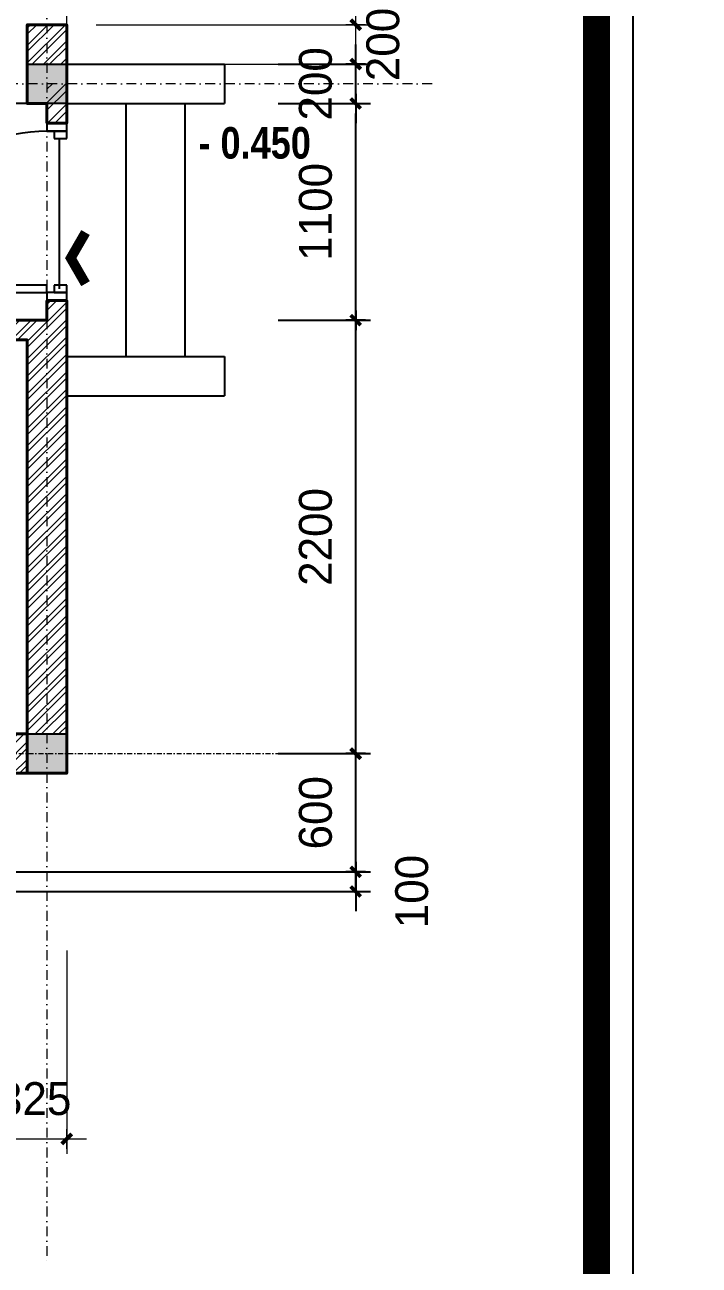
# Model space of a CAD drawing. Header units: millimetres. Extents: x 615730 to 2792744, y 139412 to 597571.
# Drawn here: x 739390 to 742812, y 264875 to 271172 of the extents above; entities that cross this region are included whole.
import ezdxf

# ---------------------------------------------------------------- set-up
doc = ezdxf.new("R2010")
doc.units = ezdxf.units.MM
doc.header["$MEASUREMENT"] = 0
doc.header["$PDMODE"] = 34
doc.linetypes.add('DASHDOT', pattern=[1, 0.5, -0.25, 0, -0.25])
doc.layers.get('0').update_dxf_attribs({"lineweight": 5})
for name, color, linetype in [('DOORS', 1, 'Continuous'), ('H', 252, 'Continuous'), ('NET MANH', 252, 'Continuous'), ('NET2', 5, 'Continuous'), ('SWING', 7, 'Continuous'), ('VL', 155, 'Continuous')]:
    doc.layers.add(name, color=color, linetype=linetype)
for name, color, linetype, lineweight in [('HATCH', 42, 'Continuous', 5), ('NETNGOAITUONG', 1, 'Continuous', 40), ('NTHAY1', 61, 'Continuous', 25), ('thay', 7, 'Continuous', 15), ('TIM TRUC', 149, 'DASHDOT', 9), ('VLIEU', 250, 'Continuous', 9)]:
    doc.layers.add(name, color=color, linetype=linetype, lineweight=lineweight)
doc.styles.get("Standard").update_dxf_attribs({"font": ''})
doc.styles.add('VNI-AVO', font='vni-roms.shx')
doc.styles.get('Standard').set_extended_font_data('VNI-Avo')
doc.dimstyles.new('1-50b', dxfattribs={"dimtxt": 167, "dimasz": 50, "dimexe": 75, "dimexo": 150, "dimgap": 120, "dimtad": 1, "dimdec": 0, "dimzin": 12, "dimtxsty": 'VNI-AVO', "dimblk": ']', "dimcen": 0, "dimdle": 50, "dimclrd": 252, "dimclre": 252, "dimclrt": 2, "dimadec": 0, "dimazin": 0, "dimtfac": 1, "dimtdec": 0, "dimtix": 1, "dimtmove": 2, "dimatfit": 0, "dimldrblk": 'OPEN90', "dimfxl": 1, "dimlwd": -1, "dimlwe": -1, "dimarcsym": 0})
pattern_1 = [(45, (54927.36, -22939.37), (-44.194174, 44.194174), []), (45, (54927.36, -22908.12), (-44.194174, 44.194174), [])]

# ---------------------------------------------------------------- blocks, each defined once
blk = doc.blocks.new('08PDRR02')
at = {"color": 0, "linetype": 'ByBlock'}
for p, q in [((1, 0), (0, 0)), ((0, 0), (0, -1)), ((1, -1), (1, 0)), ((0, -1), (1, -1))]:
    blk.add_line(p, q, dxfattribs=at)
blk = doc.blocks.new('08PDNB02')
at = {"color": 0, "linetype": 'ByBlock'}
for p, q in [((1.25, -0.55), (1.25, 2.75)), ((1.25, 2.75), (1.54, 2.75)), ((1.54, 2.75), (1.69, 2.59)), ((0, -1.62), (0, 1.62)), ((0, 1.62), (0.25, 1.62)), ((0.25, -1.62), (0.25, 1.62)), ((0.25, 0.38), (1.25, 0.38)), ((1.69, 2.59), (1.95, -0.13)), ((0.25, -1.62), (0, -1.62)), ((1.25, -0.38), (0.25, -0.38)), ((1.95, -0.55), (1.25, -0.55)), ((1.95, -0.13), (1.95, -0.55))]:
    blk.add_line(p, q, dxfattribs=at)
blk = doc.blocks.new('*U45')
at = {"layer": 'DOORS', "color": 0, "linetype": 'Continuous', "ltscale": 200}
for p, q in [((0, 15), (0, 55)), ((900, 15), (900, 55)), ((0, -25), (0, -55)), ((900, -25), (900, -55))]:
    blk.add_line(p, q, dxfattribs=at)
at = {"layer": 'SWING', "color": 1, "linetype": 'Continuous', "ltscale": 200}
blk.add_arc((0, 55), 900, 0, 90, dxfattribs=at)
at = {"layer": 'DOORS', "color": 8, "linetype": 'Continuous', "ltscale": 200, "xscale": 25.4, "yscale": 25.4, "zscale": 25.4, "rotation": 180}
blk.add_blockref('08PDNB02', (0, 895), dxfattribs=at)
at = {"layer": 'DOORS', "color": 0, "linetype": 'Continuous', "ltscale": 200, "xscale": 900, "yscale": 39.99999999999999, "rotation": 90}
blk.add_blockref('08PDRR02', (0, 55), dxfattribs=at)
at = {"layer": 'DOORS', "color": 8, "linetype": 'Continuous', "ltscale": 200, "xscale": 25.4, "yscale": -25.4, "zscale": 25.4}
blk.add_blockref('08PDNB02', (40, 895), dxfattribs=at)
at = {"layer": 'DOORS', "color": 0, "linetype": 'Continuous', "ltscale": 200, "xscale": 45, "yscale": 110}
for p in [(-45, 55), (900, 55)]:
    blk.add_blockref('08PDRR02', p, dxfattribs=at)
at = {"layer": 'DOORS', "color": 1, "linetype": 'Continuous', "ltscale": 200, "xscale": 39.99999999999999, "yscale": 69.99999999999999}
for p in [(0, 15), (860, 15)]:
    blk.add_blockref('08PDRR02', p, dxfattribs=at)
blk = doc.blocks.new(']')
for p, q in [((1, 0), (-1, 0)), ((0, 1), (0, -1))]:
    blk.add_line(p, q)
at = {"color": 9, "const_width": 0.4}
blk.add_lwpolyline([(-0.51, -0.51), (0.51, 0.51)], dxfattribs=at)
blk = doc.blocks.new('*D1486')
at = {"layer": 'DEFPOINTS', "color": 0, "ltscale": 10, "transparency": 16777216}
for p in [(740525.5, 266872.2), (741068.9, 266872.2), (740525.5, 266772.2)]:
    blk.add_point(p, dxfattribs=at)
at = {"layer": 'VL', "color": 252, "ltscale": 10, "transparency": 16777216}
for p, q in [((741068.9, 266922.2), (741068.9, 266972.2)), ((740675.5, 266872.2), (741143.9, 266872.2)), ((741068.9, 266772.2), (741068.9, 266872.2)), ((740675.5, 266772.2), (741143.9, 266772.2)), ((741068.9, 266722.2), (741068.9, 266672.2))]:
    blk.add_line(p, q, dxfattribs=at)
at = {"layer": 'VL', "color": 252, "ltscale": 10, "transparency": 16777216, "xscale": 50, "yscale": 50, "zscale": 50}
for p, rotation in [((741068.9, 266872.2), 270), ((741068.9, 266772.2), 90)]:
    blk.add_blockref(']', p, dxfattribs=dict(at, rotation=rotation))
at = {"layer": 'VL', "color": 2, "ltscale": 10, "transparency": 16777216, "insert": (741353.9, 266772.2), "char_height": 167, "attachment_point": 5, "rotation": 90, "style": 'VNI-AVO'}
blk.add_mtext('100', dxfattribs=at)
blk = doc.blocks.new('_Open90')
at = {"color": 0, "linetype": 'ByBlock', "lineweight": -2}
for p, q in [((0, 0), (-1, 0)), ((-0.5, 0.5), (0, 0)), ((0, 0), (-0.5, -0.5))]:
    blk.add_line(p, q, dxfattribs=at)
blk = doc.blocks.new('*D1487')
at = {"layer": 'DEFPOINTS', "color": 0, "ltscale": 10, "transparency": 16777216}
for p in [(740525.5, 267472.2), (741068.9, 267472.2), (740525.5, 266872.2)]:
    blk.add_point(p, dxfattribs=at)
at = {"layer": 'VL', "color": 252, "ltscale": 10, "transparency": 16777216}
for p, q in [((741068.9, 267522.2), (741068.9, 267572.2)), ((740675.5, 267472.2), (741143.9, 267472.2)), ((741068.9, 266872.2), (741068.9, 267472.2)), ((740675.5, 266872.2), (741143.9, 266872.2)), ((741068.9, 266822.2), (741068.9, 266772.2))]:
    blk.add_line(p, q, dxfattribs=at)
at = {"layer": 'VL', "color": 252, "ltscale": 10, "transparency": 16777216, "xscale": 50, "yscale": 50, "zscale": 50}
for p, rotation in [((741068.9, 267472.2), 270), ((741068.9, 266872.2), 90)]:
    blk.add_blockref(']', p, dxfattribs=dict(at, rotation=rotation))
at = {"layer": 'VL', "color": 2, "ltscale": 10, "transparency": 16777216, "insert": (740865.4, 267172.2), "char_height": 167, "attachment_point": 5, "rotation": 90, "style": 'VNI-AVO'}
blk.add_mtext('600', dxfattribs=at)
blk = doc.blocks.new('*D1488')
at = {"layer": 'DEFPOINTS', "color": 0, "ltscale": 10, "transparency": 16777216}
for p in [(740525.5, 269672.2), (741068.9, 269672.2), (740525.5, 267472.2)]:
    blk.add_point(p, dxfattribs=at)
at = {"layer": 'VL', "color": 252, "ltscale": 10, "transparency": 16777216}
for p, q in [((740675.5, 269672.2), (741143.9, 269672.2)), ((741068.9, 267522.2), (741068.9, 269622.2)), ((740675.5, 267472.2), (741143.9, 267472.2))]:
    blk.add_line(p, q, dxfattribs=at)
at = {"layer": 'VL', "color": 252, "ltscale": 10, "transparency": 16777216, "xscale": 50, "yscale": 50, "zscale": 50}
for p, rotation in [((741068.9, 269672.2), 90), ((741068.9, 267472.2), 270)]:
    blk.add_blockref(']', p, dxfattribs=dict(at, rotation=rotation))
at = {"layer": 'VL', "color": 2, "ltscale": 10, "transparency": 16777216, "insert": (740865.4, 268572.2), "char_height": 167, "attachment_point": 5, "rotation": 90, "style": 'VNI-AVO'}
blk.add_mtext('2200', dxfattribs=at)
blk = doc.blocks.new('*D1489')
at = {"layer": 'DEFPOINTS', "color": 0, "ltscale": 10, "transparency": 16777216}
for p in [(740525.5, 270772.2), (741068.9, 270772.2), (740525.5, 269672.2)]:
    blk.add_point(p, dxfattribs=at)
at = {"layer": 'VL', "color": 252, "ltscale": 10, "transparency": 16777216}
for p, q in [((740675.5, 270772.2), (741143.9, 270772.2)), ((741068.9, 269722.2), (741068.9, 270722.2)), ((740675.5, 269672.2), (741143.9, 269672.2))]:
    blk.add_line(p, q, dxfattribs=at)
at = {"layer": 'VL', "color": 252, "ltscale": 10, "transparency": 16777216, "xscale": 50, "yscale": 50, "zscale": 50}
for p, rotation in [((741068.9, 270772.2), 90), ((741068.9, 269672.2), 270)]:
    blk.add_blockref(']', p, dxfattribs=dict(at, rotation=rotation))
at = {"layer": 'VL', "color": 2, "ltscale": 10, "transparency": 16777216, "insert": (740865.4, 270222.2), "char_height": 167, "attachment_point": 5, "rotation": 90, "style": 'VNI-AVO'}
blk.add_mtext('1100', dxfattribs=at)
blk = doc.blocks.new('*D1490')
at = {"layer": 'DEFPOINTS', "color": 0, "ltscale": 10, "transparency": 16777216}
for p in [(740525.5, 270972.2), (741068.9, 270972.2), (740525.5, 270772.2)]:
    blk.add_point(p, dxfattribs=at)
at = {"layer": 'VL', "color": 252, "ltscale": 10, "transparency": 16777216}
for p, q in [((741068.9, 271022.2), (741068.9, 271072.2)), ((740675.5, 270972.2), (741143.9, 270972.2)), ((741068.9, 270772.2), (741068.9, 270972.2)), ((740675.5, 270772.2), (741143.9, 270772.2)), ((741068.9, 270722.2), (741068.9, 270672.2))]:
    blk.add_line(p, q, dxfattribs=at)
at = {"layer": 'VL', "color": 252, "ltscale": 10, "transparency": 16777216, "xscale": 50, "yscale": 50, "zscale": 50}
for p, rotation in [((741068.9, 270972.2), 270), ((741068.9, 270772.2), 90)]:
    blk.add_blockref(']', p, dxfattribs=dict(at, rotation=rotation))
at = {"layer": 'VL', "color": 2, "ltscale": 10, "transparency": 16777216, "insert": (740865.4, 270872.2), "char_height": 167, "attachment_point": 5, "rotation": 90, "style": 'VNI-AVO'}
blk.add_mtext('200', dxfattribs=at)
blk = doc.blocks.new('*D1463')
at = {"layer": 'DEFPOINTS', "color": 0, "ltscale": 10, "transparency": 16777216}
for p in [(739277.3, 266622.2), (739602.3, 266622.2), (739602.3, 265516.4)]:
    blk.add_point(p, dxfattribs=at)
at = {"layer": 'VLIEU', "color": 252, "ltscale": 10, "transparency": 16777216}
for p, q in [((739277.3, 266472.2), (739277.3, 265441.4)), ((739602.3, 266472.2), (739602.3, 265441.4)), ((739227.3, 265516.4), (739177.3, 265516.4)), ((739277.3, 265516.4), (739602.3, 265516.4)), ((739652.3, 265516.4), (739702.3, 265516.4))]:
    blk.add_line(p, q, dxfattribs=at)
at = {"layer": 'VLIEU', "color": 252, "ltscale": 10, "transparency": 16777216, "xscale": 50, "yscale": 50, "zscale": 50}
blk.add_blockref(']', (739277.3, 265516.4), dxfattribs=at)
at = {"layer": 'VLIEU', "color": 252, "ltscale": 10, "transparency": 16777216, "xscale": 50, "yscale": 50, "zscale": 50, "rotation": 180}
blk.add_blockref(']', (739602.3, 265516.4), dxfattribs=at)
at = {"layer": 'VLIEU', "color": 2, "ltscale": 10, "transparency": 16777216, "insert": (739439.8, 265719.9), "char_height": 167, "attachment_point": 5, "style": 'VNI-AVO'}
blk.add_mtext('325', dxfattribs=at)
blk = doc.blocks.new('*D1464')
at = {"layer": 'DEFPOINTS', "color": 0, "ltscale": 10, "transparency": 16777216}
for p in [(739602.3, 271171.9), (741068.9, 271171.9), (739602.3, 270972.2)]:
    blk.add_point(p, dxfattribs=at)
at = {"layer": 'VLIEU', "color": 252, "ltscale": 10, "transparency": 16777216}
for p, q in [((741068.9, 271221.9), (741068.9, 271271.9)), ((739752.3, 271171.9), (741143.9, 271171.9)), ((741068.9, 270972.2), (741068.9, 271171.9)), ((739752.3, 270972.2), (741143.9, 270972.2)), ((741068.9, 270922.2), (741068.9, 270872.2))]:
    blk.add_line(p, q, dxfattribs=at)
at = {"layer": 'VLIEU', "color": 252, "ltscale": 10, "transparency": 16777216, "xscale": 50, "yscale": 50, "zscale": 50}
for p, rotation in [((741068.9, 271171.9), 270), ((741068.9, 270972.2), 90)]:
    blk.add_blockref(']', p, dxfattribs=dict(at, rotation=rotation))
at = {"layer": 'VLIEU', "color": 2, "ltscale": 10, "transparency": 16777216, "insert": (741207.5, 271072), "char_height": 167, "attachment_point": 5, "rotation": 90, "style": 'VNI-AVO'}
blk.add_mtext('200', dxfattribs=at)
blk = doc.blocks.new('*D1465')
at = {"layer": 'DEFPOINTS', "color": 0, "ltscale": 10, "transparency": 16777216}
for p in [(739602.3, 271871.9), (741068.9, 271871.9), (739602.3, 271171.9)]:
    blk.add_point(p, dxfattribs=at)
at = {"layer": 'VLIEU', "color": 252, "ltscale": 10, "transparency": 16777216}
for p, q in [((739752.3, 271871.9), (741143.9, 271871.9)), ((741068.9, 271221.9), (741068.9, 271821.9)), ((739752.3, 271171.9), (741143.9, 271171.9))]:
    blk.add_line(p, q, dxfattribs=at)
at = {"layer": 'VLIEU', "color": 252, "ltscale": 10, "transparency": 16777216, "xscale": 50, "yscale": 50, "zscale": 50}
for p, rotation in [((741068.9, 271871.9), 90), ((741068.9, 271171.9), 270)]:
    blk.add_blockref(']', p, dxfattribs=dict(at, rotation=rotation))
at = {"layer": 'VLIEU', "color": 2, "ltscale": 10, "transparency": 16777216, "insert": (740865.4, 271521.9), "char_height": 167, "attachment_point": 5, "rotation": 90, "style": 'VNI-AVO'}
blk.add_mtext('700', dxfattribs=at)

msp = doc.modelspace()

# ---------------------------------------------------------------- hatches: boundary and pattern name
at = {"layer": 'VLIEU', "ltscale": 10}
h = msp.add_hatch(dxfattribs=at)
h.set_pattern_fill('STEEL', color=256, scale=500, style=0)
h.set_pattern_definition(pattern_1)
h.paths.add_polyline_path([(739602.3, 271171.9), (739502.3, 271171.9), (739502.3, 270972.2), (739602.3, 270972.2)])
h.paths.add_polyline_path([(739502.3, 271171.9), (739402.3, 271171.9), (739402.3, 270972.2), (739502.3, 270972.2)])
h = msp.add_hatch(dxfattribs=at)
h.set_pattern_fill('STEEL', color=256, scale=600, style=0)
h.set_pattern_definition([(45, (143344.96, 23220.4), (-53.033009, 53.033009), []), (45, (143344.96, 23257.9), (-53.033009, 53.033009), [])])
h.paths.add_polyline_path([(739602.3, 270872.2), (739502.3, 270872.2), (739502.3, 270672.2), (739602.3, 270672.2)])
h = msp.add_hatch(dxfattribs=at)
h.set_pattern_fill('STEEL', color=256, scale=500, style=0)
h.set_pattern_definition(pattern_1)
h.paths.add_polyline_path([(738402.3, 268873.2), (738402.3, 269572.2), (738502.3, 269572.2), (738502.3, 269672.2), (738302.3, 269672.2), (738202.3, 269672.2), (738202.3, 269572.2), (738302.3, 269572.2), (738302.3, 267572.2), (738027.3, 267572.2), (738027.3, 267472.2), (738677.3, 267472.2), (738677.3, 267572.2), (738402.3, 267572.2), (738402.3, 268416.8), (738401.9, 268416.8), (738401.9, 268481.5), (738402.3, 268481.5), (738402.3, 268525.1), (738401.9, 268525.1), (738401.9, 268558.6), (738390.9, 268558.6), (738390.9, 268578.7), (738401.9, 268578.7), (738401.9, 268612.2), (738402.3, 268612.2), (738402.3, 268675.1), (738401.9, 268675.1), (738401.9, 268708.6), (738390.9, 268708.6), (738390.9, 268728.7), (738401.9, 268728.7), (738401.9, 268762.2), (738402.3, 268762.2)])
h.paths.add_polyline_path([(739602.3, 269772.2), (739502.3, 269772.2), (739502.3, 269672.2), (739282.3, 269672.2), (739282.3, 269572.2), (739402.3, 269572.2), (739402.3, 267572.2), (739602.3, 267572.2)])
h = msp.add_hatch(dxfattribs=at)
h.set_pattern_fill('STEEL', color=256, scale=500, style=0)
h.set_pattern_definition(pattern_1)
h.paths.add_polyline_path([(739402.3, 267572.2), (739277.3, 267572.2), (739277.3, 267372.2), (739402.3, 267372.2)])

# ---------------------------------------------------------------- linework, layer by layer
at = {"layer": 'H', "const_width": 138.2}
msp.add_lwpolyline([(715287.7, 262181.3), (742290.6, 262181.3), (742290.6, 281166.2), (715287.7, 281166.2)], close=True, dxfattribs=at)
at = {"layer": 'HATCH'}
msp.add_line((739602.3, 271171.9), (739602.3, 271871.9), dxfattribs=at)
at = {"layer": 'NET MANH'}
for points in [[(739402.3, 270972.2), (739602.3, 270972.2), (739602.3, 270772.2), (739402.3, 270772.2)], [(739402.3, 267572.2), (739602.3, 267572.2), (739602.3, 267372.2), (739402.3, 267372.2)]]:
    msp.add_lwpolyline(points, close=True, dxfattribs=at)
for points in [[(739402.3, 270772.2), (739602.3, 270772.2), (739402.3, 270972.2), (739602.3, 270972.2)], [(739402.3, 267372.2), (739602.3, 267372.2), (739402.3, 267572.2), (739602.3, 267572.2)]]:
    msp.add_solid(points, dxfattribs=at)
at = {"layer": 'NET2', "ltscale": 10}
msp.add_lwpolyline([(742474.9, 281350.5), (742474.9, 261086.5), (771134, 261086.5), (771134, 281350.5)], close=True, dxfattribs=at)
at = {"layer": 'NETNGOAITUONG'}
for p, q in [((739402.3, 270972.2), (739402.3, 270772.2)), ((739402.3, 267572.2), (739402.3, 267372.2))]:
    msp.add_line(p, q, dxfattribs=at)
for points in [[(739502.3, 270672.2), (739602.3, 270672.2), (739602.3, 270972.2), (739602.3, 270972.2), (739602.3, 271171.9), (739402.3, 271171.9), (739402.3, 270772.2), (739502.3, 270772.2), (739502.3, 270672.2)], [(739502.3, 269772.2), (739602.3, 269772.2), (739602.3, 267372.2), (739277.3, 267372.2), (739277.3, 267572.2), (739402.3, 267572.2), (739402.3, 269572.2), (739282.3, 269572.2), (739282.3, 269672.2), (739502.3, 269672.2), (739502.3, 269772.2)]]:
    msp.add_lwpolyline(points, dxfattribs=at)
at = {"layer": 'thay', "linetype": 'Continuous'}
msp.add_lwpolyline([(715103.4, 261996.9), (742474.9, 261996.9), (742474.9, 281350.5), (715103.4, 281350.5)], close=True, dxfattribs=at)
at = {"layer": 'TIM TRUC', "ltscale": 100}
for p, q in [((739502.3, 279386.8), (739502.3, 264875.4)), ((741456.5, 270872.2), (728702.4, 270872.2))]:
    msp.add_line(p, q, dxfattribs=at)
at = {"layer": 'TIM TRUC', "ltscale": 50}
msp.add_line((736102.3, 267472.2), (741057.2, 267472.2), dxfattribs=at)
at = {"layer": 'VL', "ltscale": 10}
for p, q in [((739602.3, 270972.2), (740402.3, 270972.2)), ((740402.3, 270972.2), (740402.3, 270772.2)), ((739402.3, 270772.2), (737501.8, 270772.2)), ((739602.3, 270772.2), (740402.3, 270772.2)), ((739902.3, 270772.2), (739902.3, 269487.9)), ((740202.3, 270772.2), (740202.3, 269487.9)), ((739565.9, 269831.3), (739565.9, 270594.9)), ((739602.3, 269487.9), (740402.3, 269487.9)), ((740402.3, 269487.9), (740402.3, 269287.9)), ((739602.3, 269287.9), (740402.3, 269287.9)), ((732802.4, 266872.2), (740693.2, 266872.2)), ((732802.4, 266772.2), (740688.8, 266772.2))]:
    msp.add_line(p, q, dxfattribs=at)
at = {"layer": 'VL', "color": 9, "ltscale": 10}
msp.add_lwpolyline([(739697.8, 270117.5, 50, 50, 0), (739622.8, 269987.6, 50, 50, 0), (739697.8, 269857.7, 50, 50, 0), (739622.8, 269987.6, 0, 0, 0), (740209.2, 269987.6, 0, 0, 0)], format="xyseb", dxfattribs=at)
at = {"layer": 'VLIEU', "ltscale": 10}
msp.add_line((739402.3, 270972), (739824.8, 270972), dxfattribs=at)

# ---------------------------------------------------------------- block references
at = {"layer": 'NTHAY1', "xscale": 0.9090857494165426, "yscale": 0.9090857494165426, "zscale": 0.9090857494165426, "rotation": 89.99913866156623}
msp.add_blockref('*U45', (739552.3, 269813.1), dxfattribs=at)

# ---------------------------------------------------------------- texts
at = {"layer": 'NTHAY1', "insert": (740841.4, 270652.6), "char_height": 160, "width": 11369.12, "attachment_point": 3}
msp.add_mtext('{\\fVNI-Helve-Condense|b1|i0|c0|p2;- 0.450}', dxfattribs=at)

# ---------------------------------------------------------------- dimensions: what is measured, and where the dimension line sits
at = {"layer": 'VL', "ltscale": 10}
for base, p1, p2, picture, middle in [((741068.9, 270972.2), (740525.5, 270772.2), (740525.5, 270972.2), '*D1490', (740865.4, 270872.2)), ((741068.9, 270772.2), (740525.5, 269672.2), (740525.5, 270772.2), '*D1489', (740865.4, 270222.2)), ((741068.9, 269672.2), (740525.5, 267472.2), (740525.5, 269672.2), '*D1488', (740865.4, 268572.2)), ((741068.9, 267472.2), (740525.5, 266872.2), (740525.5, 267472.2), '*D1487', (740865.4, 267172.2))]:
    dim = msp.add_linear_dim(base=base, p1=p1, p2=p2, angle=90, dimstyle='1-50b', override={"dimfxl": 150, "dimarcsym": 1}, dxfattribs=at)
    dim.commit()
    dim.dimension.update_dxf_attribs({"geometry": picture, "text_midpoint": middle})
dim = msp.add_linear_dim(base=(741068.9, 266872.2), p1=(740525.5, 266772.2), p2=(740525.5, 266872.2), angle=90, dimstyle='1-50b', override={"dimfxl": 150, "dimarcsym": 1}, dxfattribs=at)
dim.commit()
dim.dimension.update_dxf_attribs({"geometry": '*D1486', "text_midpoint": (741353.9, 266772.2), "dimtype": 160})
at = {"layer": 'VLIEU', "ltscale": 10}
dim = msp.add_linear_dim(base=(741068.9, 271871.9), p1=(739602.3, 271171.9), p2=(739602.3, 271871.9), angle=90, dimstyle='1-50b', override={"dimfxl": 2}, dxfattribs=at)
dim.commit()
dim.dimension.update_dxf_attribs({"geometry": '*D1465', "text_midpoint": (740865.4, 271521.9)})
dim = msp.add_linear_dim(base=(741068.9, 271171.9), p1=(739602.3, 270972.2), p2=(739602.3, 271171.9), angle=90, dimstyle='1-50b', override={"dimfxl": 2}, dxfattribs=at)
dim.commit()
dim.dimension.update_dxf_attribs({"geometry": '*D1464', "text_midpoint": (741207.5, 271072), "dimtype": 160})
dim = msp.add_linear_dim(base=(739602.3, 265516.4), p1=(739277.3, 266622.2), p2=(739602.3, 266622.2), dimstyle='1-50b', override={"dimfxl": 2}, dxfattribs=at)
dim.commit()
dim.dimension.update_dxf_attribs({"geometry": '*D1463', "text_midpoint": (739439.8, 265719.9)})

doc.saveas('drawing.dxf')
